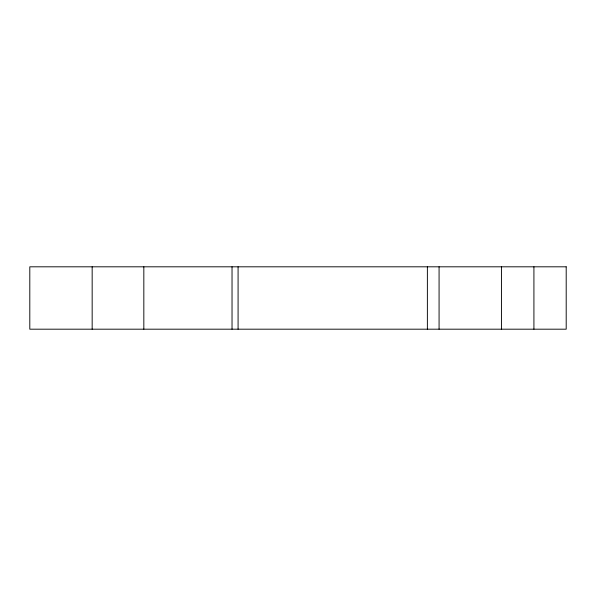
<?xml version="1.0" encoding="UTF-8"?>
<svg xmlns="http://www.w3.org/2000/svg" width="596" height="596" viewBox="0 0 596 596"><rect width="100%" height="100%" fill="white"/><g stroke="black" fill="none" stroke-linecap="round" stroke-linejoin="round"><path stroke-width="0.89" d="M533.919 266.814L533.919 329.186M501.437 266.814L501.437 329.186M439.073 266.814L439.073 329.186M427.377 266.814L427.377 329.186M238.08 266.814L238.08 329.186M232.03 266.814L232.03 329.186M143.83 266.814L143.83 329.186M92.164 266.814L92.164 329.186M566.2 266.814L29.8 266.814L29.8 329.186L566.2 329.186L566.2 266.814"/></g></svg>
